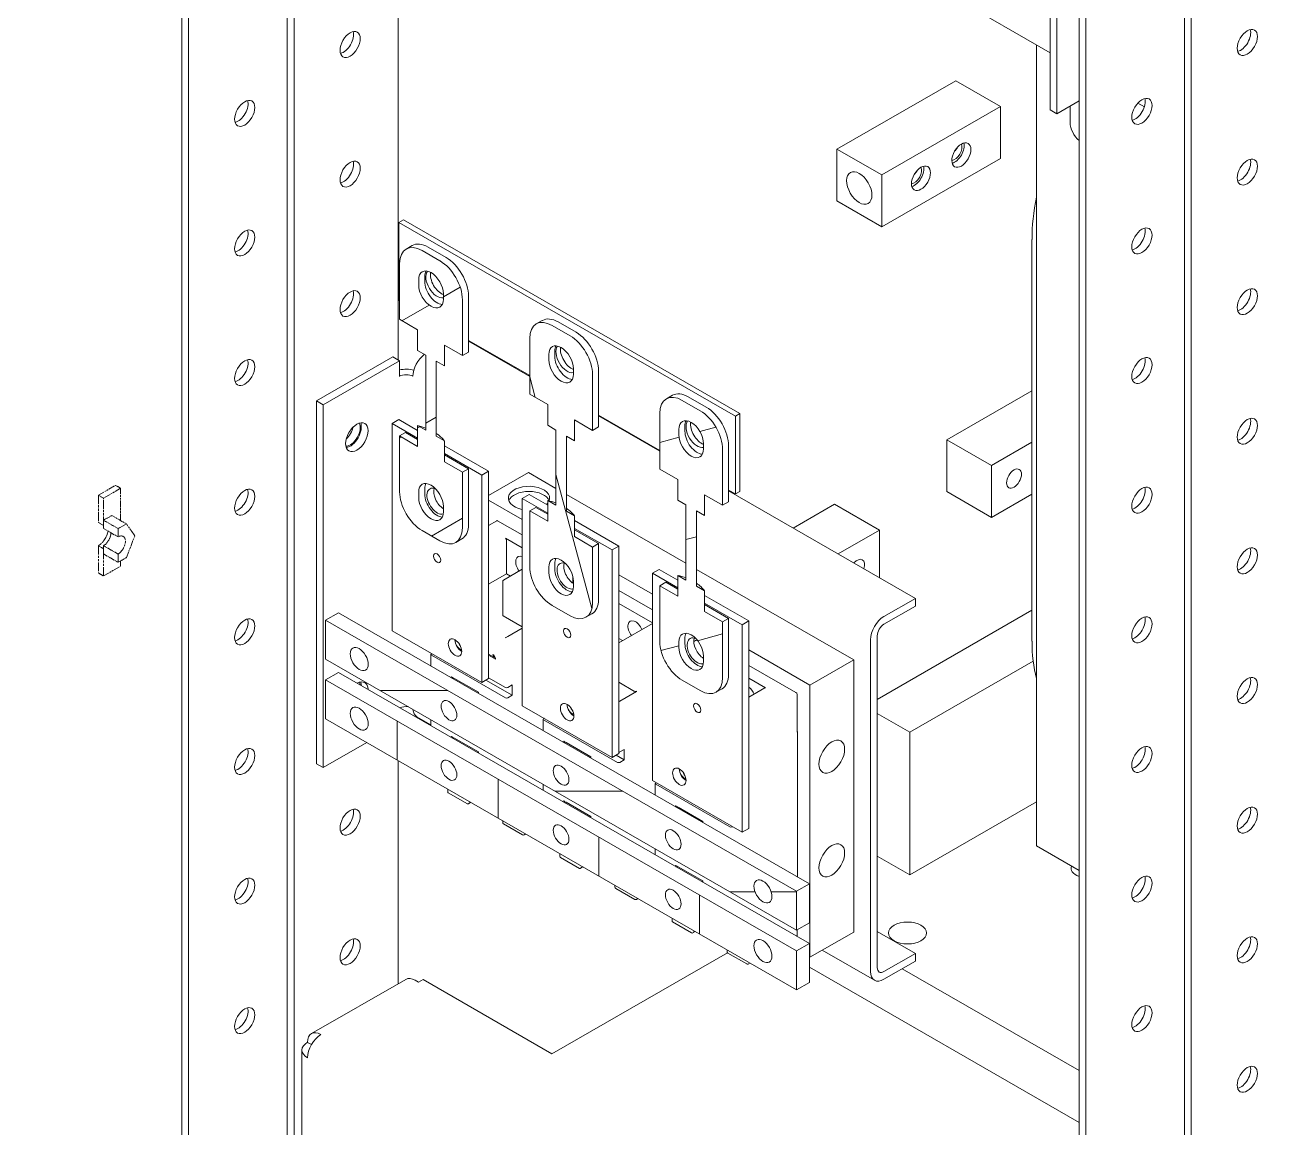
# Model space of a CAD drawing. Header units: millimetres. Extents: x 0 to 8410, y 0 to 5940.
# Drawn here: x 6486.7 to 6881.3, y 4402.3 to 4750.2 of the extents above; entities that cross this region are included whole.
import ezdxf

# ---------------------------------------------------------------- set-up
doc = ezdxf.new("R2010")
doc.units = ezdxf.units.MM
doc.header["$LTSCALE"] = 10
doc.linetypes.add('DOUBLE_DASH_CHAIN', pattern=[1.2403, 0.6614, -0.0827, 0.1654, -0.0827, 0.1654, -0.0827])
doc.layers.add('가시적인 것(ISO)', color=3, linetype='Continuous', lineweight=5, true_color=0x00ff00)
doc.layers.add('참조(ISO)', color=6, linetype='DOUBLE_DASH_CHAIN', lineweight=5, true_color=0xff00ff)
doc.layers.add('해치(ISO)', color=7, linetype='Continuous', lineweight=5)
pattern_1 = [(105, (0, 0), (-30.66814, -8.2175), [])]

msp = doc.modelspace()

# ---------------------------------------------------------------- hatches: boundary and pattern name
at = {"layer": '해치(ISO)'}
h = msp.add_hatch(dxfattribs=at)
h.set_pattern_fill('ANSI31', color=256, scale=254, angle=60, style=0)
h.set_pattern_definition(pattern_1)
h.paths.add_polyline_path([(6509.78, 4601.9), (6509.78, 4593.32), (6511.4, 4592.38), (6511.4, 4593.71), (6511.4, 4594.02), (6511.4, 4600.97)])
h.paths.add_polyline_path([(6509.78, 4585.96), (6509.78, 4577.38), (6511.4, 4576.44), (6511.4, 4583.39), (6511.4, 4585.02)])
h.paths.add_polyline_path([(6511.4, 3946.93), (6509.78, 3947.86), (6509.78, 3939.28), (6511.4, 3938.34), (6511.4, 3939.67), (6511.4, 3939.98)])
h.paths.add_polyline_path([(6509.78, 3923.34), (6511.4, 3922.4), (6511.4, 3929.35), (6511.4, 3930.99), (6509.78, 3931.92)])
h.paths.add_polyline_path([(7381.14, 4100.11), (7381.14, 4093.17), (7381.14, 4091.53), (7382.77, 4090.59), (7382.77, 4099.18)])
h.paths.add_polyline_path([(7381.14, 4084.17), (7381.14, 4082.54), (7381.14, 4075.59), (7382.77, 4074.65), (7382.77, 4083.24)])
h.paths.add_polyline_path([(7381.14, 4727.42), (7382.77, 4726.48), (7382.77, 4737.27), (7381.14, 4738.21), (7381.14, 4737.94), (7381.14, 4736.57)])
h.paths.add_polyline_path([(6509.78, 5229.21), (6511.4, 5228.27), (6511.4, 5237.43), (6511.4, 5239.06), (6509.78, 5240)])
h.paths.add_polyline_path([(6511.4, 5273.23), (6488.28, 5286.55), (6488.28, 5307.32), (6488.28, 5340.02), (6498.55, 5334.1), (6498.56, 5334.1), (6516.56, 5323.73), (6517.98, 5322.91), (6517.99, 5322.91), (6518.08, 5322.86), (6518.09, 5322.85), (6518.87, 5322.4), (6518.96, 5322.35), (6534.7, 5313.28), (6536.11, 5312.47), (6538.23, 5311.25), (6557.83, 5299.97), (6566.06, 5295.23), (7326.48, 4857.33), (7335.14, 4852.34), (7337.26, 4851.12), (7366.25, 4834.43), (7368.37, 4833.21), (7370.49, 4831.98), (7372.62, 4830.76), (7374.74, 4829.54), (7375.98, 4828.82), (7377.4, 4828.01), (7381.65, 4825.56), (7399.49, 4815.29), (7401.1, 4814.36), (7401.61, 4814.07), (7403.36, 4813.06), (7404.27, 4812.54), (7404.27, 4808.84), (7404.27, 4801.48), (7404.27, 4796.6), (7404.27, 4792.3), (7404.27, 4792.17), (7404.27, 4792.16), (7404.27, 4786.36), (7404.27, 4785.7), (7404.27, 4781.94), (7404.27, 4781.46), (7404.27, 4779.83), (7404.27, 4759.07), (7381.14, 4772.38), (7381.14, 4747.2), (7381.14, 4745.57), (7382.77, 4744.63), (7382.77, 4769.57), (7405.89, 4756.25), (7405.89, 4813.48), (7357.19, 4841.53), (7341.46, 4850.59), (6551.09, 5305.73), (6538.23, 5313.13), (6536.34, 5314.22), (6536.11, 5314.36), (6535.36, 5314.79), (6486.65, 5342.83), (6486.65, 5285.61), (6509.78, 5272.29), (6509.78, 5247.35), (6511.4, 5246.42), (6511.4, 5247.74), (6511.4, 5248.05)])
h.paths.add_polyline_path([(6486.65, 3625.99), (6684.64, 3511.97), (7207.9, 3210.65), (7405.89, 3096.63), (7405.89, 3284.67), (7382.77, 3297.98), (7382.77, 3316.54), (7381.14, 3317.48), (7381.14, 3297.04), (7404.27, 3283.72), (7404.27, 3135.09), (7404.27, 3134.96), (7404.27, 3107.29), (7404.27, 3107.28), (7404.27, 3104.68), (7404.27, 3099.45), (7399.74, 3102.05), (7373.44, 3117.2), (7368.91, 3119.81), (6693.37, 3508.82), (6523.64, 3606.57), (6519.11, 3609.18), (6492.81, 3624.32), (6488.28, 3626.93), (6488.28, 3632.16), (6488.28, 3662.57), (6488.28, 3680.4), (6511.4, 3667.08), (6511.4, 3687.52), (6509.78, 3688.46), (6509.78, 3669.9), (6486.65, 3683.21)])
h = msp.add_hatch(dxfattribs=at)
h.set_pattern_fill('ANSI31', color=256, scale=254, angle=60, style=0)
h.set_pattern_definition(pattern_1)
h.paths.add_polyline_path([(6511.4, 5248.05), (6511.4, 5247.74), (6511.4, 5246.42), (6511.4, 5245.46), (6516, 5242.81), (6516, 5245.41)])
h.paths.add_polyline_path([(6511.4, 5240.02), (6511.4, 5239.06), (6511.4, 5237.43), (6516, 5234.78), (6516, 5237.38)])
h.paths.add_polyline_path([(6511.4, 4583.39), (6516, 4580.74), (6516, 4583.34), (6511.4, 4585.99), (6511.4, 4585.02)])
h.paths.add_polyline_path([(6516, 4591.37), (6511.4, 4594.02), (6511.4, 4593.71), (6511.4, 4592.38), (6511.4, 4591.42), (6516, 4588.77)])
h.paths.add_polyline_path([(6511.4, 3929.35), (6516, 3926.7), (6516, 3929.3), (6511.4, 3931.95), (6511.4, 3930.99)])
h.paths.add_polyline_path([(6516, 3937.33), (6511.4, 3939.98), (6511.4, 3939.67), (6511.4, 3938.34), (6511.4, 3937.38), (6516, 3934.73)])
h = msp.add_hatch(dxfattribs=at)
h.set_pattern_fill('ANSI31', color=256, scale=254, angle=75, style=0)
h.set_pattern_definition([(119.99998, (0, 0), (-27.49631, -15.87499), [])])
h.paths.add_polyline_path([(6811.92, 4861.21), (6809.8, 4862.43), (6809.8, 4723.45), (6811.92, 4722.22)])
h.paths.add_polyline_path([(6566.56, 5002.5), (6564.44, 5003.73), (6564.44, 4864.74), (6566.56, 4863.52)])
h = msp.add_hatch(dxfattribs=at)
h.set_pattern_fill('ANSI31', color=256, scale=254, angle=165.0002, style=0)
h.set_pattern_definition([(210.00025, (0, 0), (15.87512, -27.49624), [])])
edge = h.paths.add_edge_path()
edge.add_line((6618.85, 4649.26), (6624.54, 4645.98))
edge.add_line((6624.54, 4645.98), (6624.54, 4663.56))
edge.add_ellipse((6617.47, 4667.63), major_axis=(-4.99, 8.67), ratio=0.578093, start_angle=225.1108, end_angle=315.1108)
edge.add_line((6617.47, 4675.8), (6611.81, 4679.06))
edge.add_ellipse((6611.81, 4670.89), major_axis=(-4.99, 8.67), ratio=0.578093, start_angle=315.1108, end_angle=405.1108)
edge.add_line((6604.74, 4674.96), (6604.74, 4657.38))
edge.add_line((6604.74, 4657.38), (6610.43, 4654.1))
edge.add_line((6610.43, 4654.1), (6610.43, 4647.56))
edge.add_line((6610.43, 4647.56), (6612.99, 4646.09))
edge.add_line((6612.99, 4646.09), (6612.99, 4622.38))
edge.add_line((6612.99, 4622.38), (6610.43, 4623.85))
edge.add_line((6610.43, 4623.85), (6610.43, 4617.31))
edge.add_line((6610.43, 4617.31), (6604.74, 4620.59))
edge.add_line((6604.74, 4620.59), (6604.74, 4603.01))
edge.add_ellipse((6611.81, 4598.94), major_axis=(4.99, -8.67), ratio=0.578093, start_angle=225.1108, end_angle=315.1108)
edge.add_line((6611.81, 4590.77), (6617.47, 4587.51))
edge.add_ellipse((6617.47, 4595.68), major_axis=(4.99, -8.67), ratio=0.578093, start_angle=315.1108, end_angle=405.1108)
edge.add_line((6624.54, 4591.61), (6624.54, 4609.19))
edge.add_line((6624.54, 4609.19), (6618.85, 4612.47))
edge.add_line((6618.85, 4612.47), (6618.85, 4619.01))
edge.add_line((6618.85, 4619.01), (6616.29, 4620.48))
edge.add_line((6616.29, 4620.48), (6616.29, 4644.19))
edge.add_line((6616.29, 4644.19), (6618.85, 4642.71))
edge.add_line((6618.85, 4642.71), (6618.85, 4649.26))
edge = h.paths.add_edge_path(flags=0)
edge.add_ellipse((6614.64, 4600.58), major_axis=(-2.74, 4.77), ratio=0.578093, start_angle=225.1108, end_angle=405.1108)
edge.add_line((6610.75, 4602.82), (6610.75, 4601.19))
edge.add_ellipse((6614.64, 4598.95), major_axis=(2.74, -4.77), ratio=0.578093, start_angle=225.1108, end_angle=405.1108)
edge.add_line((6618.53, 4596.71), (6618.53, 4598.34))
edge = h.paths.add_edge_path(flags=0)
edge.add_ellipse((6614.64, 4665.99), major_axis=(2.74, -4.77), ratio=0.578093, start_angle=225.1108, end_angle=405.1108)
edge.add_line((6618.53, 4663.75), (6618.53, 4665.38))
edge.add_ellipse((6614.64, 4667.62), major_axis=(-2.74, 4.77), ratio=0.578093, start_angle=225.1108, end_angle=405.1108)
edge.add_line((6610.75, 4669.86), (6610.75, 4668.23))
h = msp.add_hatch(dxfattribs=at)
h.set_pattern_fill('ANSI31', color=256, scale=254, angle=60, style=0)
h.set_pattern_definition(pattern_1)
edge = h.paths.add_edge_path()
edge.add_line((6659.86, 4625.64), (6665.55, 4622.36))
edge.add_line((6665.55, 4622.36), (6665.55, 4639.94))
edge.add_ellipse((6658.48, 4644.01), major_axis=(-4.99, 8.67), ratio=0.578093, start_angle=225.1108, end_angle=315.1108)
edge.add_line((6658.48, 4652.19), (6652.82, 4655.44))
edge.add_ellipse((6652.82, 4647.27), major_axis=(-4.99, 8.67), ratio=0.578093, start_angle=315.1108, end_angle=405.1108)
edge.add_line((6645.75, 4651.34), (6645.75, 4633.76))
edge.add_line((6645.75, 4633.76), (6651.44, 4630.49))
edge.add_line((6651.44, 4630.49), (6651.44, 4623.95))
edge.add_line((6651.44, 4623.95), (6654, 4622.47))
edge.add_line((6654, 4622.47), (6654, 4598.76))
edge.add_line((6654, 4598.76), (6651.44, 4600.24))
edge.add_line((6651.44, 4600.24), (6651.44, 4593.7))
edge.add_line((6651.44, 4593.7), (6645.75, 4596.97))
edge.add_line((6645.75, 4596.97), (6645.75, 4579.4))
edge.add_ellipse((6652.82, 4575.32), major_axis=(4.99, -8.67), ratio=0.578093, start_angle=225.1108, end_angle=315.1108)
edge.add_line((6652.82, 4567.15), (6658.48, 4563.89))
edge.add_ellipse((6658.48, 4572.07), major_axis=(4.99, -8.67), ratio=0.578093, start_angle=315.1108, end_angle=405.1108)
edge.add_line((6665.55, 4567.99), (6665.55, 4585.57))
edge.add_line((6665.55, 4585.57), (6659.86, 4588.85))
edge.add_line((6659.86, 4588.85), (6659.86, 4595.39))
edge.add_line((6659.86, 4595.39), (6657.3, 4596.86))
edge.add_line((6657.3, 4596.86), (6657.3, 4620.57))
edge.add_line((6657.3, 4620.57), (6659.86, 4619.1))
edge.add_line((6659.86, 4619.1), (6659.86, 4625.64))
edge = h.paths.add_edge_path(flags=0)
edge.add_ellipse((6655.65, 4576.97), major_axis=(-2.74, 4.77), ratio=0.578093, start_angle=225.1108, end_angle=405.1108)
edge.add_line((6651.76, 4579.2), (6651.76, 4577.57))
edge.add_ellipse((6655.65, 4575.33), major_axis=(2.74, -4.77), ratio=0.578093, start_angle=225.1108, end_angle=405.1108)
edge.add_line((6659.54, 4573.09), (6659.54, 4574.73))
edge = h.paths.add_edge_path(flags=0)
edge.add_ellipse((6655.65, 4642.37), major_axis=(2.74, -4.77), ratio=0.578093, start_angle=225.1108, end_angle=405.1108)
edge.add_line((6659.54, 4640.13), (6659.54, 4641.76))
edge.add_ellipse((6655.65, 4644), major_axis=(-2.74, 4.77), ratio=0.578093, start_angle=225.1108, end_angle=405.1108)
edge.add_line((6651.76, 4646.24), (6651.76, 4644.61))
h = msp.add_hatch(dxfattribs=at)
h.set_pattern_fill('ANSI31', color=256, scale=254, angle=150.0002, style=0)
h.set_pattern_definition([(195.0002, (0, 0), (8.21762, -30.66811), [])])
edge = h.paths.add_edge_path()
edge.add_line((6700.87, 4602.02), (6706.56, 4598.74))
edge.add_line((6706.56, 4598.74), (6706.56, 4616.32))
edge.add_ellipse((6699.49, 4620.39), major_axis=(-4.99, 8.67), ratio=0.578093, start_angle=225.1108, end_angle=315.1108)
edge.add_line((6699.49, 4628.57), (6693.84, 4631.83))
edge.add_ellipse((6693.84, 4623.65), major_axis=(-4.99, 8.67), ratio=0.578093, start_angle=315.1108, end_angle=405.1108)
edge.add_line((6686.76, 4627.72), (6686.76, 4610.15))
edge.add_line((6686.76, 4610.15), (6692.45, 4606.87))
edge.add_line((6692.45, 4606.87), (6692.45, 4600.33))
edge.add_line((6692.45, 4600.33), (6695.02, 4598.85))
edge.add_line((6695.02, 4598.85), (6695.02, 4575.15))
edge.add_line((6695.02, 4575.15), (6692.45, 4576.62))
edge.add_line((6692.45, 4576.62), (6692.45, 4570.08))
edge.add_line((6692.45, 4570.08), (6686.76, 4573.36))
edge.add_line((6686.76, 4573.36), (6686.76, 4555.78))
edge.add_ellipse((6693.84, 4551.71), major_axis=(4.99, -8.67), ratio=0.578093, start_angle=225.1108, end_angle=315.1108)
edge.add_line((6693.84, 4543.53), (6699.49, 4540.27))
edge.add_ellipse((6699.49, 4548.45), major_axis=(4.99, -8.67), ratio=0.578093, start_angle=315.1108, end_angle=405.1108)
edge.add_line((6706.56, 4544.38), (6706.56, 4561.95))
edge.add_line((6706.56, 4561.95), (6700.87, 4565.23))
edge.add_line((6700.87, 4565.23), (6700.87, 4571.77))
edge.add_line((6700.87, 4571.77), (6698.31, 4573.25))
edge.add_line((6698.31, 4573.25), (6698.31, 4596.95))
edge.add_line((6698.31, 4596.95), (6700.87, 4595.48))
edge.add_line((6700.87, 4595.48), (6700.87, 4602.02))
edge = h.paths.add_edge_path(flags=0)
edge.add_ellipse((6696.66, 4553.35), major_axis=(-2.74, 4.77), ratio=0.578093, start_angle=225.1108, end_angle=405.1108)
edge.add_line((6692.78, 4555.59), (6692.78, 4553.95))
edge.add_ellipse((6696.66, 4551.71), major_axis=(2.74, -4.77), ratio=0.578093, start_angle=225.1108, end_angle=405.1108)
edge.add_line((6700.55, 4549.47), (6700.55, 4551.11))
edge = h.paths.add_edge_path(flags=0)
edge.add_ellipse((6696.66, 4618.75), major_axis=(2.74, -4.77), ratio=0.578093, start_angle=225.1108, end_angle=405.1108)
edge.add_line((6700.55, 4616.51), (6700.55, 4618.15))
edge.add_ellipse((6696.66, 4620.39), major_axis=(-2.74, 4.77), ratio=0.578093, start_angle=225.1108, end_angle=405.1108)
edge.add_line((6692.78, 4622.63), (6692.78, 4620.99))
h = msp.add_hatch(dxfattribs=at)
h.set_pattern_fill('ANSI31', color=256, scale=254, angle=135.0002, style=0)
h.set_pattern_definition([(180.00018, (0, 0), (0.0001, -31.75), [])])
h.paths.add_polyline_path([(6581.41, 4562.49), (6581.41, 4550.23), (6729.9, 4464.72), (6729.9, 4476.98)])
edge = h.paths.add_edge_path(flags=0)
edge.add_ellipse((6691.01, 4493.25), major_axis=(-1.75, 3.03), ratio=0.578093, start_angle=0, end_angle=360)
edge = h.paths.add_edge_path(flags=0)
edge.add_ellipse((6655.65, 4513.61), major_axis=(-1.75, 3.03), ratio=0.578093, start_angle=0, end_angle=360)
edge = h.paths.add_edge_path(flags=0)
edge.add_ellipse((6620.3, 4533.97), major_axis=(-1.75, 3.03), ratio=0.578093, start_angle=0, end_angle=360)
edge = h.paths.add_edge_path(flags=0)
edge.add_ellipse((6719.29, 4476.96), major_axis=(-2, 3.47), ratio=0.578093, start_angle=0, end_angle=360)
edge = h.paths.add_edge_path(flags=0)
edge.add_ellipse((6592.01, 4550.25), major_axis=(-2, 3.47), ratio=0.578093, start_angle=0, end_angle=360)
h = msp.add_hatch(dxfattribs=at)
h.set_pattern_fill('ANSI31', color=256, scale=254, angle=45, style=0)
h.set_pattern_definition([(90, (0, 0), (-31.75, -1e-05), [])])
h.paths.add_polyline_path([(6581.41, 4543.69), (6581.41, 4531.43), (6729.9, 4445.91), (6729.9, 4458.18)])
edge = h.paths.add_edge_path(flags=0)
edge.add_ellipse((6691.01, 4474.44), major_axis=(-1.75, 3.03), ratio=0.578093, start_angle=0, end_angle=360)
edge = h.paths.add_edge_path(flags=0)
edge.add_ellipse((6655.65, 4494.8), major_axis=(-1.75, 3.03), ratio=0.578093, start_angle=0, end_angle=360)
edge = h.paths.add_edge_path(flags=0)
edge.add_ellipse((6620.3, 4515.16), major_axis=(-1.75, 3.03), ratio=0.578093, start_angle=0, end_angle=360)
edge = h.paths.add_edge_path(flags=0)
edge.add_ellipse((6719.29, 4458.15), major_axis=(-2, 3.47), ratio=0.578093, start_angle=0, end_angle=360)
edge = h.paths.add_edge_path(flags=0)
edge.add_ellipse((6592.01, 4531.45), major_axis=(-2, 3.47), ratio=0.578093, start_angle=0, end_angle=360)

# ---------------------------------------------------------------- linework, layer by layer
at = {"layer": '가시적인 것(ISO)'}
for p, q in [((6536.11, 3615.66), (6536.11, 5304.3)), ((6538.23, 3614.43), (6538.23, 5303.08)), ((6818.95, 3452.78), (6818.95, 5149.6)), ((6821.07, 3451.56), (6821.07, 5148.38)), ((6852.18, 3433.64), (6852.18, 5130.46)), ((6854.31, 5129.24), (6854.31, 3432.42)), ((6604.33, 4644.52), (6604.33, 4885.28)), ((6571.46, 4866.35), (6571.46, 3595.3)), ((6569.34, 3596.52), (6569.34, 4865.12)), ((6809.8, 4862.43), (6809.8, 4723.45)), ((6604.33, 4859.79), (6809.8, 4741.47)), ((6811.92, 4722.22), (6811.92, 4861.21)), ((6805.52, 4491.32), (6805.52, 4743.94)), ((6742.58, 4711.05), (6780.06, 4732.64)), ((6780.06, 4732.64), (6794.2, 4724.49)), ((6794.2, 4724.49), (6756.73, 4702.91)), ((6794.2, 4708.14), (6794.2, 4724.49)), ((6818.95, 4726.27), (6811.92, 4722.22)), ((6816.12, 4719.44), (6816.12, 4724.64)), ((6837.43, 4725.56), (6839.53, 4724.35)), ((6809.8, 4723.45), (6811.92, 4722.22)), ((6742.58, 4694.7), (6742.58, 4711.05)), ((6742.58, 4711.05), (6756.73, 4702.91)), ((6756.73, 4686.56), (6794.2, 4708.14)), ((6756.73, 4702.91), (6756.73, 4686.56)), ((6756.73, 4686.56), (6742.58, 4694.7)), ((6605.93, 4688.72), (6604.52, 4687.9)), ((6604.52, 4687.9), (6604.52, 4663.38)), ((6710.59, 4626.82), (6604.52, 4687.9)), ((6605.93, 4688.72), (6712, 4627.64)), ((6804.1, 4555.86), (6804.1, 4682.58)), ((6608.72, 4680.65), (6606.82, 4679.55)), ((6617.47, 4675.8), (6611.81, 4679.06)), ((6619.37, 4676.9), (6613.71, 4680.16)), ((6604.74, 4674.96), (6604.74, 4657.38)), ((6610.75, 4668.23), (6610.75, 4669.86)), ((6612.65, 4670.96), (6612.65, 4669.32)), ((6618.53, 4665.38), (6618.53, 4663.75)), ((6604.52, 4663.38), (6604.74, 4663.25)), ((6624.54, 4645.98), (6624.54, 4663.56)), ((6626.44, 4664.65), (6626.44, 4647.07)), ((6604.74, 4657.38), (6610.43, 4654.1)), ((6610.43, 4654.1), (6610.43, 4647.56)), ((6649.73, 4657.03), (6647.83, 4655.93)), ((6658.48, 4652.19), (6652.82, 4655.44)), ((6660.38, 4653.28), (6654.73, 4656.54)), ((6618.85, 4649.26), (6624.54, 4645.98)), ((6618.85, 4642.71), (6618.85, 4649.26)), ((6626.44, 4650.75), (6645.75, 4639.63)), ((6626.44, 4650.52), (6645.75, 4639.4)), ((6645.75, 4651.34), (6645.75, 4633.76)), ((6602.58, 4645.53), (6578.53, 4631.69)), ((6604.7, 4644.31), (6602.58, 4645.53)), ((6610.43, 4647.56), (6612.99, 4646.09)), ((6612.99, 4646.09), (6612.99, 4622.38)), ((6626.44, 4647.07), (6624.54, 4645.98)), ((6651.76, 4644.61), (6651.76, 4646.24)), ((6653.66, 4647.34), (6653.66, 4645.7)), ((6580.66, 4630.46), (6604.7, 4644.31)), ((6604.7, 4639.4), (6604.7, 4644.31)), ((6616.29, 4620.48), (6616.29, 4644.19)), ((6616.29, 4644.19), (6618.85, 4642.71)), ((6659.54, 4641.76), (6659.54, 4640.13)), ((6665.55, 4622.36), (6665.55, 4639.94)), ((6667.45, 4641.03), (6667.45, 4623.46)), ((6645.75, 4633.76), (6651.44, 4630.49)), ((6804.1, 4634.88), (6777.23, 4619.41)), ((6580.66, 4630.46), (6578.53, 4631.69)), ((6578.53, 4631.69), (6578.53, 4517.23)), ((6580.66, 4630.46), (6580.66, 4516.01)), ((6651.44, 4630.49), (6651.44, 4623.95)), ((6690.75, 4633.41), (6688.85, 4632.32)), ((6699.49, 4628.57), (6693.84, 4631.83)), ((6701.39, 4629.66), (6695.74, 4632.92)), ((6604.52, 4625.76), (6602.4, 4624.54)), ((6610.43, 4622.36), (6604.52, 4625.76)), ((6659.86, 4625.64), (6665.55, 4622.36)), ((6659.86, 4619.1), (6659.86, 4625.64)), ((6667.45, 4627.13), (6686.76, 4616.01)), ((6667.45, 4626.9), (6686.76, 4615.78)), ((6686.76, 4627.72), (6686.76, 4610.15)), ((6712, 4627.64), (6710.59, 4626.82)), ((6710.59, 4602.3), (6710.59, 4626.82)), ((6712, 4627.64), (6712, 4603.11)), ((6602.4, 4624.54), (6602.4, 4559.13)), ((6610.43, 4619.91), (6602.4, 4624.54)), ((6604.74, 4620.59), (6606.64, 4621.69)), ((6610.43, 4619.5), (6606.64, 4621.69)), ((6612.99, 4622.38), (6610.43, 4623.85)), ((6610.43, 4623.85), (6610.43, 4617.31)), ((6651.44, 4623.95), (6654, 4622.47)), ((6654, 4622.47), (6654, 4598.76)), ((6667.45, 4623.46), (6665.55, 4622.36)), ((6692.78, 4620.99), (6692.78, 4622.63)), ((6694.68, 4623.72), (6694.68, 4622.09)), ((6610.43, 4617.31), (6604.74, 4620.59)), ((6604.74, 4620.59), (6604.74, 4603.01)), ((6618.85, 4619.01), (6616.29, 4620.48)), ((6618.85, 4612.47), (6618.85, 4619.01)), ((6657.3, 4596.86), (6657.3, 4620.57)), ((6657.3, 4620.57), (6659.86, 4619.1)), ((6700.55, 4618.15), (6700.55, 4616.51)), ((6777.23, 4619.41), (6791.37, 4611.27)), ((6777.23, 4603.06), (6777.23, 4619.41)), ((6791.37, 4611.27), (6804.1, 4618.6)), ((6632.8, 4609.47), (6618.85, 4617.51)), ((6630.68, 4608.25), (6618.85, 4615.06)), ((6626.44, 4610.28), (6618.85, 4614.66)), ((6706.56, 4598.74), (6706.56, 4616.32)), ((6708.47, 4617.42), (6708.47, 4599.84)), ((6624.54, 4609.19), (6618.85, 4612.47)), ((6626.44, 4610.28), (6624.54, 4609.19)), ((6626.44, 4592.71), (6626.44, 4610.28)), ((6686.76, 4610.15), (6692.45, 4606.87)), ((6791.37, 4594.92), (6791.37, 4611.27)), ((6624.54, 4591.61), (6624.54, 4609.19)), ((6632.8, 4609.47), (6630.68, 4608.25)), ((6630.68, 4542.85), (6630.68, 4608.25)), ((6632.8, 4544.07), (6632.8, 4609.47)), ((6645.36, 4609.03), (6632.8, 4601.8)), ((6645.36, 4609.03), (6654, 4604.05)), ((6692.45, 4606.87), (6692.45, 4600.33)), ((6610.75, 4601.19), (6610.75, 4602.82)), ((6612.65, 4603.92), (6612.65, 4602.28)), ((6645.53, 4602.14), (6643.41, 4600.92)), ((6651.44, 4598.74), (6645.53, 4602.14)), ((6657.3, 4602.15), (6695.02, 4580.43)), ((6700.87, 4602.02), (6706.56, 4598.74)), ((6700.87, 4595.48), (6700.87, 4602.02)), ((6708.47, 4603.52), (6710.59, 4602.3)), ((6708.47, 4603.28), (6767.33, 4569.38)), ((6712, 4603.11), (6710.59, 4602.3)), ((6791.37, 4594.92), (6777.23, 4603.06)), ((6804.1, 4602.25), (6791.37, 4594.92)), ((6618.53, 4598.34), (6618.53, 4596.71)), ((6643.41, 4594.27), (6632.8, 4600.38)), ((6643.41, 4600.92), (6643.41, 4535.52)), ((6651.44, 4596.29), (6643.41, 4600.92)), ((6645.75, 4596.97), (6647.65, 4598.07)), ((6651.44, 4595.89), (6647.65, 4598.07)), ((6654, 4598.76), (6651.44, 4600.24)), ((6651.44, 4600.24), (6651.44, 4593.7)), ((6692.45, 4600.33), (6695.02, 4598.85)), ((6695.02, 4598.85), (6695.02, 4575.15)), ((6708.47, 4599.84), (6706.56, 4598.74)), ((6741.88, 4599.05), (6728.85, 4591.55)), ((6756.02, 4590.91), (6741.88, 4599.05)), ((6651.44, 4593.7), (6645.75, 4596.97)), ((6645.75, 4596.97), (6645.75, 4579.4)), ((6659.86, 4595.39), (6657.3, 4596.86)), ((6659.86, 4588.85), (6659.86, 4595.39)), ((6698.31, 4573.25), (6698.31, 4596.95)), ((6698.31, 4596.95), (6700.87, 4595.48)), ((6611.81, 4590.77), (6617.47, 4587.51)), ((6632.8, 4592.38), (6635.38, 4593.87)), ((6643.41, 4589.37), (6635.63, 4593.84)), ((6673.82, 4585.85), (6659.86, 4593.89)), ((6671.7, 4584.63), (6659.86, 4591.45)), ((6667.45, 4586.67), (6659.86, 4591.04)), ((6742.99, 4583.4), (6756.02, 4590.91)), ((6756.02, 4590.91), (6756.02, 4575.9)), ((6622.46, 4587.02), (6624.36, 4588.11)), ((6638.11, 4588.35), (6643.41, 4585.29)), ((6638.46, 4577.11), (6638.46, 4587.73)), ((6665.55, 4585.57), (6659.86, 4588.85)), ((6667.45, 4586.67), (6665.55, 4585.57)), ((6667.45, 4569.09), (6667.45, 4586.67)), ((6665.55, 4567.99), (6665.55, 4585.57)), ((6673.82, 4585.85), (6671.7, 4584.63)), ((6671.7, 4519.23), (6671.7, 4584.63)), ((6673.82, 4520.45), (6673.82, 4585.85)), ((6643.41, 4578.54), (6637.5, 4575.14)), ((6651.76, 4577.57), (6651.76, 4579.2)), ((6653.66, 4580.3), (6653.66, 4578.66)), ((6684.42, 4577.3), (6686.54, 4578.52)), ((6686.54, 4578.52), (6692.45, 4575.12)), ((6698.31, 4578.53), (6747.89, 4549.99)), ((6632.8, 4573.85), (6638.46, 4577.11)), ((6637.25, 4574.7), (6637.25, 4564.08)), ((6639.69, 4576.4), (6638.46, 4577.11)), ((6659.32, 4574.19), (6659.32, 4576.34)), ((6659.54, 4574.73), (6659.54, 4573.09)), ((6684.42, 4570.65), (6673.82, 4576.76)), ((6684.42, 4511.9), (6684.42, 4577.3)), ((6684.42, 4577.3), (6692.45, 4572.68)), ((6686.76, 4573.36), (6688.67, 4574.45)), ((6692.45, 4572.27), (6688.67, 4574.45)), ((6695.02, 4575.15), (6692.45, 4576.62)), ((6692.45, 4576.62), (6692.45, 4570.08)), ((6684.42, 4565.75), (6673.82, 4571.86)), ((6692.45, 4570.08), (6686.76, 4573.36)), ((6686.76, 4573.36), (6686.76, 4555.78)), ((6700.87, 4571.77), (6698.31, 4573.25)), ((6700.87, 4565.23), (6700.87, 4571.77)), ((6652.82, 4567.15), (6658.48, 4563.89)), ((6673.82, 4567.78), (6684.42, 4561.68)), ((6700.87, 4570.27), (6714.83, 4562.24)), ((6700.87, 4567.83), (6712.71, 4561.01)), ((6708.47, 4563.05), (6700.87, 4567.42)), ((6767.33, 4569.38), (6757.43, 4563.68)), ((6767.33, 4566.93), (6757.43, 4561.23)), ((6767.33, 4566.93), (6767.33, 4569.38)), ((6585.43, 4564.81), (6581.41, 4562.49)), ((6581.41, 4562.49), (6581.41, 4550.23)), ((6729.9, 4476.98), (6581.41, 4562.49)), ((6585.43, 4564.81), (6733.92, 4479.3)), ((6637.4, 4563.87), (6643.41, 4560.41)), ((6663.47, 4563.4), (6665.37, 4564.5)), ((6706.56, 4561.95), (6700.87, 4565.23)), ((6708.47, 4563.05), (6706.56, 4561.95)), ((6708.47, 4545.47), (6708.47, 4563.05)), ((6755.31, 4537.51), (6804.1, 4565.61)), ((6602.4, 4559.13), (6630.68, 4542.85)), ((6643.41, 4560), (6638.82, 4557.36)), ((6684.42, 4561.44), (6673.82, 4555.33)), ((6706.56, 4544.38), (6706.56, 4561.95)), ((6712.71, 4561.01), (6714.83, 4562.24)), ((6712.71, 4561.01), (6712.71, 4495.61)), ((6714.83, 4562.24), (6714.83, 4496.83)), ((6675.05, 4556.04), (6673.82, 4556.75)), ((6692.78, 4553.95), (6692.78, 4555.59)), ((6694.68, 4556.68), (6694.68, 4555.05)), ((6753.19, 4556.34), (6753.19, 4451.69)), ((6755.31, 4452.91), (6755.31, 4557.56)), ((6614.63, 4551.65), (6614.63, 4547.99)), ((6614.77, 4551.85), (6614.91, 4551.93)), ((6638.11, 4538.01), (6614.77, 4551.45)), ((6623.97, 4553.24), (6624.29, 4553.06)), ((6632.8, 4551.8), (6634.49, 4550.83)), ((6634.99, 4550.25), (6632.8, 4551.51)), ((6634.99, 4550.23), (6632.8, 4551.49)), ((6634.16, 4551.66), (6634.43, 4551.51)), ((6634.51, 4550.84), (6634.49, 4550.83)), ((6700.55, 4551.11), (6700.55, 4549.47)), ((6734.1, 4542.05), (6714.83, 4553.14)), ((6581.41, 4550.23), (6729.9, 4464.72)), ((6634.99, 4550.43), (6634.99, 4550.23)), ((6729.68, 4539.69), (6714.83, 4548.24)), ((6747.89, 4549.99), (6734.1, 4542.05)), ((6747.89, 4549.99), (6747.89, 4464.14)), ((6765.56, 4527.13), (6804.48, 4549.54)), ((6585.43, 4546.01), (6581.41, 4543.69)), ((6581.41, 4543.69), (6581.41, 4531.43)), ((6729.9, 4458.18), (6581.41, 4543.69)), ((6585.43, 4546.01), (6733.92, 4460.49)), ((6621.14, 4544.65), (6620.79, 4544.45)), ((6621.14, 4544.65), (6621.49, 4544.44)), ((6621.49, 4544.44), (6621.14, 4544.24)), ((6621.49, 4544.44), (6621.49, 4544.04)), ((6621.84, 4544.24), (6621.5, 4544.04)), ((6621.84, 4544.24), (6629.62, 4539.76)), ((6632.8, 4544.07), (6630.68, 4542.85)), ((6631.96, 4543.58), (6640.23, 4538.82)), ((6632.8, 4544.33), (6638.11, 4541.28)), ((6673.82, 4542.9), (6678.77, 4540.05)), ((6693.84, 4543.53), (6699.49, 4540.27)), ((6714.83, 4544.17), (6720.13, 4541.11)), ((6629.62, 4539.76), (6629.27, 4539.56)), ((6629.62, 4539.76), (6629.62, 4539.36)), ((6638.82, 4541.28), (6640.23, 4542.09)), ((6640.23, 4538.82), (6638.82, 4538.01)), ((6640.23, 4542.09), (6640.23, 4538.82)), ((6679.47, 4540.05), (6674.17, 4537)), ((6704.48, 4539.78), (6706.38, 4540.88)), ((6719.88, 4541.14), (6714.83, 4538.23)), ((6730.03, 4527.22), (6730.03, 4539.08)), ((6734.1, 4456.2), (6734.1, 4542.05)), ((6643.41, 4535.52), (6671.7, 4519.23)), ((6581.41, 4531.43), (6729.9, 4445.91)), ((6610.19, 4532), (6614.63, 4529.44)), ((6614.63, 4531.1), (6614.63, 4529.19)), ((6649.98, 4531.29), (6649.98, 4527.63)), ((6650.13, 4531.49), (6650.26, 4531.57)), ((6673.46, 4517.65), (6650.13, 4531.09)), ((6659.32, 4532.88), (6659.65, 4532.7)), ((6765.56, 4527.13), (6755.31, 4533.03)), ((6730.03, 4527.42), (6730.21, 4527.32)), ((6730.21, 4527.32), (6730.03, 4527.22)), ((6730.21, 4527.32), (6730.21, 4481.44)), ((6765.56, 4482.16), (6765.56, 4527.13)), ((6580.66, 4516.01), (6594.42, 4523.93)), ((6621.14, 4525.84), (6620.79, 4525.64)), ((6621.14, 4525.84), (6621.49, 4525.64)), ((6621.49, 4525.64), (6621.14, 4525.44)), ((6621.49, 4525.64), (6621.49, 4525.24)), ((6621.84, 4525.44), (6621.5, 4525.24)), ((6621.84, 4525.44), (6629.62, 4520.96)), ((6656.49, 4524.29), (6656.14, 4524.09)), ((6656.49, 4524.29), (6656.85, 4524.08)), ((6656.85, 4524.08), (6656.5, 4523.88)), ((6656.85, 4524.08), (6656.85, 4523.68)), ((6657.2, 4523.88), (6656.85, 4523.68)), ((6657.2, 4523.88), (6664.98, 4519.4)), ((6629.62, 4520.96), (6629.27, 4520.76)), ((6629.62, 4520.96), (6629.62, 4520.56)), ((6664.98, 4519.4), (6664.63, 4519.2)), ((6664.98, 4519.4), (6664.98, 4519)), ((6673.82, 4520.45), (6671.7, 4519.23)), ((6672.98, 4519.97), (6675.58, 4518.46)), ((6674.17, 4520.92), (6675.58, 4521.73)), ((6675.58, 4521.73), (6675.58, 4518.46)), ((6580.66, 4516.01), (6578.53, 4517.23)), ((6604.33, 4447.87), (6604.33, 4518.22)), ((6675.58, 4518.46), (6674.17, 4517.65)), ((6712.71, 4495.61), (6684.42, 4511.9)), ((6685.48, 4511.13), (6685.62, 4511.21)), ((6694.68, 4512.52), (6695, 4512.34)), ((6619.93, 4508.36), (6619.93, 4509.24)), ((6626.09, 4504.58), (6620.08, 4508.04)), ((6649.98, 4510.74), (6649.98, 4508.83)), ((6685.34, 4510.93), (6685.34, 4507.27)), ((6708.82, 4497.29), (6685.48, 4510.73)), ((6627.21, 4505.05), (6626.44, 4504.61)), ((6656.49, 4505.48), (6656.14, 4505.28)), ((6656.49, 4505.48), (6656.85, 4505.28)), ((6656.85, 4505.28), (6656.5, 4505.08)), ((6656.85, 4505.28), (6656.85, 4504.88)), ((6657.2, 4505.08), (6656.85, 4504.88)), ((6657.2, 4505.08), (6664.98, 4500.6)), ((6691.85, 4503.93), (6691.5, 4503.73)), ((6691.85, 4503.93), (6692.2, 4503.72)), ((6692.2, 4503.72), (6691.85, 4503.52)), ((6692.2, 4503.72), (6692.2, 4503.32)), ((6692.56, 4503.52), (6692.21, 4503.32)), ((6692.56, 4503.52), (6700.33, 4499.04)), ((6805.52, 4505.17), (6765.56, 4482.16)), ((6664.98, 4500.6), (6664.63, 4500.4)), ((6664.98, 4500.6), (6664.98, 4500.2)), ((6637.25, 4499.26), (6637.25, 4498.67)), ((6643.52, 4494.78), (6637.5, 4498.24)), ((6700.33, 4499.04), (6699.98, 4498.84)), ((6700.33, 4499.04), (6700.33, 4498.64)), ((6709.66, 4497.37), (6709.53, 4497.29)), ((6712.71, 4495.61), (6714.83, 4496.83)), ((6644.01, 4494.78), (6644.53, 4495.08)), ((6655.29, 4488), (6655.29, 4488.88)), ((6661.44, 4484.22), (6655.43, 4487.68)), ((6685.34, 4490.38), (6685.34, 4488.47)), ((6765.56, 4482.16), (6755.31, 4488.07)), ((6818.95, 4483.59), (6805.52, 4491.32)), ((6662.56, 4484.69), (6661.8, 4484.25)), ((6691.85, 4485.12), (6691.5, 4484.92)), ((6691.85, 4485.12), (6692.2, 4484.92)), ((6692.2, 4484.92), (6691.85, 4484.72)), ((6692.2, 4484.92), (6692.2, 4484.52)), ((6692.56, 4484.72), (6692.21, 4484.52)), ((6692.56, 4484.72), (6700.33, 4480.24)), ((6700.33, 4480.24), (6699.98, 4480.04)), ((6700.33, 4480.24), (6700.33, 4479.84)), ((6672.61, 4478.9), (6672.61, 4478.31)), ((6678.87, 4474.42), (6672.86, 4477.88)), ((6733.92, 4479.3), (6729.9, 4476.98)), ((6729.9, 4464.72), (6729.9, 4476.98)), ((6733.92, 4479.3), (6733.92, 4467.03)), ((6679.37, 4474.42), (6679.89, 4474.72)), ((6690.64, 4467.64), (6690.64, 4468.52)), ((6696.8, 4463.86), (6690.79, 4467.32)), ((6697.92, 4464.33), (6697.15, 4463.89)), ((6733.92, 4467.03), (6729.9, 4464.72)), ((6730.03, 4463.04), (6730.03, 4464.79)), ((6747.89, 4464.14), (6734.1, 4456.2)), ((6767.33, 4457.38), (6755.31, 4464.3)), ((6733.92, 4460.49), (6729.9, 4458.18)), ((6729.91, 4462.8), (6729.93, 4462.81)), ((6733.92, 4460.49), (6733.92, 4448.23)), ((6708.13, 4457.58), (6652.78, 4425.7)), ((6707.97, 4458.55), (6707.97, 4457.95)), ((6714.23, 4454.06), (6708.22, 4457.52)), ((6729.9, 4445.91), (6729.9, 4458.18)), ((6733.92, 4456.31), (6734.1, 4456.2)), ((6737.95, 4458.43), (6754.44, 4448.93)), ((6767.33, 4457.38), (6757.43, 4451.68)), ((6767.33, 4457.38), (6767.33, 4454.93)), ((6714.73, 4454.06), (6715.24, 4454.36)), ((6818.95, 4404.12), (6733.92, 4453.09)), ((6757.43, 4449.23), (6767.33, 4454.93)), ((6763.22, 4452.56), (6818.95, 4420.47)), ((6606.65, 4449.21), (6576.95, 4432.1)), ((6610.71, 4448.3), (6609.65, 4448.91)), ((6612.12, 4449.12), (6610.71, 4448.3)), ((6652.78, 4425.7), (6612.12, 4449.12)), ((6733.92, 4448.23), (6729.9, 4445.91)), ((6575.71, 4429.35), (6576.94, 4428.64)), ((6573.95, 4426.91), (6573.95, 4345.56))]:
    msp.add_line(p, q, dxfattribs=at)
for centre, start, end in [((6637.75, 4574.7), 119.936, 180), ((6637.75, 4498.67), 180, 240.064), ((6643.76, 4495.21), 240.064, 299.936), ((6673.11, 4478.31), 180, 240.064), ((6679.12, 4474.85), 240.064, 299.936), ((6708.47, 4457.95), 180, 240.064), ((6714.48, 4454.49), 240.064, 299.936)]:
    msp.add_arc(centre, 0.5, start, end, dxfattribs=at)
for centre, major_axis, ratio in [((6589.14, 4744.07), (2.25, 3.9), 0.578093), ((6871.98, 4744.71), (2.25, 3.9), 0.578093), ((6555.91, 4722.34), (2.25, 3.9), 0.578093), ((6838.75, 4722.97), (2.25, 3.9), 0.578093), ((6781.83, 4709.19), (2.12, 3.68), 0.578093), ((6589.14, 4703.2), (2.25, 3.9), 0.578093), ((6749.65, 4698.81), (2.81, -4.89), 0.578093), ((6769.1, 4701.86), (2.12, 3.68), 0.578093), ((6871.98, 4703.83), (2.25, 3.9), 0.578093), ((6555.91, 4681.46), (2.25, 3.9), 0.578093), ((6838.75, 4682.09), (2.25, 3.9), 0.578093), ((6589.14, 4662.32), (2.25, 3.9), 0.578093), ((6871.98, 4662.95), (2.25, 3.9), 0.578093), ((6838.75, 4641.21), (2.25, 3.9), 0.578093), ((6555.91, 4640.58), (2.25, 3.9), 0.578093), ((6871.98, 4622.07), (2.25, 3.9), 0.578093), ((6591.26, 4620.22), (-2.5, -4.33), 0.578093), ((6798.44, 4607.16), (1.66, 2.88), 0.578093), ((6555.91, 4599.7), (2.25, 3.9), 0.578093), ((6838.75, 4600.33), (2.25, 3.9), 0.578093), ((6616.54, 4582.06), (-0.81, 1.4), 0.578093), ((6871.98, 4581.2), (2.25, 3.9), 0.578093), ((6555.91, 4558.83), (2.25, 3.9), 0.578093), ((6838.75, 4559.46), (2.25, 3.9), 0.578093), ((6657.55, 4558.44), (-0.81, 1.4), 0.578093), ((6622.2, 4553.86), (-1.5, 2.6), 0.578093), ((6592.01, 4550.25), (-2, 3.47), 0.578093), ((6871.98, 4540.32), (2.25, 3.9), 0.578093), ((6592.01, 4531.45), (-2, 3.47), 0.578093), ((6620.3, 4533.97), (-1.75, 3.03), 0.578093), ((6657.55, 4533.5), (-1.5, 2.6), 0.578093), ((6698.57, 4534.82), (-0.81, 1.4), 0.578093), ((6740.99, 4519.45), (-2.85, -4.95), 0.578093), ((6838.75, 4518.58), (2.25, 3.9), 0.578093), ((6555.91, 4517.95), (2.25, 3.9), 0.578093), ((6620.3, 4515.16), (-1.75, 3.03), 0.578093), ((6655.65, 4513.61), (-1.75, 3.03), 0.578093), ((6692.91, 4513.14), (-1.5, 2.6), 0.578093), ((6589.14, 4498.81), (2.25, 3.9), 0.578093), ((6871.98, 4499.44), (2.25, 3.9), 0.578093), ((6655.65, 4494.8), (-1.75, 3.03), 0.578093), ((6691.01, 4493.25), (-1.75, 3.03), 0.578093), ((6740.99, 4486.74), (-2.85, -4.95), 0.578093), ((6555.91, 4477.07), (2.25, 3.9), 0.578093), ((6719.29, 4476.96), (-2, 3.47), 0.578093), ((6838.75, 4477.7), (2.25, 3.9), 0.578093), ((6691.01, 4474.44), (-1.75, 3.03), 0.578093), ((6764.86, 4463.84), (6, 0), 0.575862), ((6589.14, 4457.93), (2.25, 3.9), 0.578093), ((6719.29, 4458.15), (-2, 3.47), 0.578093), ((6871.98, 4458.56), (2.25, 3.9), 0.578093), ((6555.91, 4436.19), (2.25, 3.9), 0.578093), ((6838.75, 4436.82), (2.25, 3.9), 0.578093), ((6871.98, 4417.69), (2.25, 3.9), 0.578093)]:
    msp.add_ellipse(centre, major_axis=major_axis, ratio=ratio, dxfattribs=at)
for centre, major_axis, ratio, start_param, end_param in [((6587.02, 4745.3), (2.25, 3.9), 0.578093, 3.631445, 5.793333), ((6869.86, 4745.93), (2.25, 3.9), 0.578093, 3.631445, 5.793333), ((6553.79, 4723.56), (2.25, 3.9), 0.578093, 3.631445, 5.793333), ((6836.63, 4724.19), (2.25, 3.9), 0.578093, 3.631445, 5.793333), ((6819.66, 4717.41), (-2.5, 4.33), 0.578093, 0.787332, 2.15677), ((6779.71, 4710.41), (-1.62, -2.82), 0.578093, 0.388679, 2.752914), ((6779.71, 4710.41), (2.12, 3.68), 0.578093, 3.663082, 5.761696), ((6779.35, 4715.91), (-2.62, 4.55), 0.578093, 2.600198, 2.636737), ((6587.02, 4704.42), (2.25, 3.9), 0.578093, 3.631445, 5.793333), ((6766.98, 4703.08), (-1.62, -2.82), 0.578093, 0.388679, 2.752914), ((6766.98, 4703.08), (2.12, 3.68), 0.578093, 3.663082, 5.761696), ((6869.86, 4705.05), (2.25, 3.9), 0.578093, 3.631445, 5.793333), ((6846.53, 4707.01), (29.94, 52), 0.578093, 2.095339, 2.354261), ((6553.79, 4682.68), (2.25, 3.9), 0.578093, 3.631445, 5.793333), ((6836.63, 4683.31), (2.25, 3.9), 0.578093, 3.631445, 5.793333), ((6613.71, 4671.98), (-4.99, 8.67), 0.578093, 5.499721, 6.283185), ((6611.81, 4670.89), (-4.99, 8.67), 0.578093, 5.499721, 7.070517), ((6619.37, 4668.72), (-4.99, 8.67), 0.578093, 3.928925, 5.499721), ((6614.64, 4667.62), (-2.74, 4.77), 0.578093, 3.928925, 7.070517), ((6617.47, 4667.63), (-4.99, 8.67), 0.578093, 3.928925, 5.499721), ((6616.54, 4668.72), (-2.74, 4.77), 0.578093, 0.352264, 0.787332), ((6616.54, 4667.08), (2.74, -4.77), 0.578093, 3.928925, 5.930921), ((6616.54, 4668.72), (2.5, -4.33), 0.578093, 3.385191, 6.096803), ((6617.96, 4669.53), (2.5, -4.33), 0.578093, 3.763391, 5.662673), ((6587.02, 4663.54), (2.25, 3.9), 0.578093, 3.631445, 5.793333), ((6614.64, 4665.99), (2.74, -4.77), 0.578093, 3.928925, 7.070517), ((6869.86, 4664.17), (2.25, 3.9), 0.578093, 3.631445, 5.793333), ((6654.73, 4648.36), (-4.99, 8.67), 0.578093, 5.499721, 6.283185), ((6652.82, 4647.27), (-4.99, 8.67), 0.578093, 5.499721, 7.070517), ((6660.38, 4645.11), (-4.99, 8.67), 0.578093, 3.928925, 5.499721), ((6655.65, 4644), (-2.74, 4.77), 0.578093, 3.928925, 7.070517), ((6658.48, 4644.01), (-4.99, 8.67), 0.578093, 3.928925, 5.499721), ((6613.18, 4641.85), (2.99, 5.2), 0.578093, 0.931312, 2.354261), ((6657.55, 4645.1), (-2.74, 4.77), 0.578093, 0.352264, 0.787332), ((6657.55, 4643.46), (2.74, -4.77), 0.578093, 3.928925, 5.930921), ((6657.55, 4645.1), (2.5, -4.33), 0.578093, 3.385191, 6.096803), ((6658.97, 4645.91), (2.5, -4.33), 0.578093, 3.763391, 5.662673), ((6553.79, 4641.8), (2.25, 3.9), 0.578093, 3.631445, 5.793333), ((6606.82, 4638.18), (6, 0), 0.575862, 1.157562, 1.932163), ((6655.65, 4642.37), (2.74, -4.77), 0.578093, 3.928925, 7.070517), ((6836.63, 4642.43), (2.25, 3.9), 0.578093, 3.631445, 5.793333), ((6606.82, 4638.18), (-3, 0), 0.575862, 3.926991, 5.497787), ((6693.84, 4623.65), (-4.99, 8.67), 0.578093, 5.499721, 7.070517), ((6695.74, 4624.75), (-4.99, 8.67), 0.578093, 5.499721, 6.283185), ((6701.39, 4621.49), (-4.99, 8.67), 0.578093, 3.928925, 5.499721), ((6696.66, 4620.39), (-2.74, 4.77), 0.578093, 3.928925, 7.070517), ((6699.49, 4620.39), (-4.99, 8.67), 0.578093, 3.928925, 5.499721), ((6869.86, 4623.29), (2.25, 3.9), 0.578093, 3.631445, 5.793333), ((6589.14, 4621.44), (2.25, 3.9), 0.578093, 3.494745, 5.930033), ((6587.02, 4622.66), (2.25, 3.9), 0.578093, 4.214666, 5.210112), ((6589.14, 4621.44), (2.5, 4.33), 0.578093, 3.578839, 5.845939), ((6604.52, 4615.6), (-15.5, 0), 0.575862, 4.134255, 4.3212), ((6698.57, 4621.48), (-2.74, 4.77), 0.578093, 0.352264, 0.787332), ((6698.57, 4621.48), (2.5, -4.33), 0.578093, 3.385191, 6.096803), ((6698.57, 4619.85), (2.74, -4.77), 0.578093, 3.928925, 5.930921), ((6699.98, 4622.3), (2.5, -4.33), 0.578093, 3.763391, 5.662673), ((6604.52, 4615.6), (15.5, 0), 0.575862, 0.391189, 0.708587), ((6696.66, 4618.75), (2.74, -4.77), 0.578093, 3.928925, 7.070517), ((6553.79, 4600.92), (2.25, 3.9), 0.578093, 3.631445, 5.793333), ((6611.81, 4598.94), (4.99, -8.67), 0.578093, 3.928925, 5.499721), ((6614.64, 4600.58), (-2.74, 4.77), 0.578093, 3.928925, 7.070517), ((6616.54, 4601.68), (-2.74, 4.77), 0.578093, 0.352264, 0.787332), ((6616.54, 4600.04), (2.74, -4.77), 0.578093, 3.928925, 5.930921), ((6616.54, 4600.04), (2.25, -3.9), 0.578093, 2.512614, 6.153892), ((6618.66, 4601.26), (2.25, -3.9), 0.578093, 3.631445, 5.457744), ((6645.53, 4600.99), (-6.5, 0), 0.575862, 2.911075, 7.521535), ((6645.53, 4599.35), (6.5, 0), 0.575862, 0.220189, 2.921403), ((6836.63, 4601.56), (2.25, 3.9), 0.578093, 3.631445, 5.793333), ((6614.64, 4598.95), (2.74, -4.77), 0.578093, 3.928925, 7.070517), ((6645.53, 4600.99), (-6.5, 0), 0.575862, 2.575747, 2.712214), ((6645.53, 4591.99), (-15.5, 0), 0.575862, 4.134255, 4.3212), ((6645.53, 4591.99), (15.5, 0), 0.575862, 0.391189, 0.708587), ((6617.47, 4595.68), (4.99, -8.67), 0.578093, 5.499721, 7.070517), ((6619.37, 4596.78), (4.99, -8.67), 0.578093, 0, 0.787332), ((6635.63, 4593.44), (-0.25, 0.433), 0.578093, 5.499721, 6.283185), ((6638.11, 4587.94), (0.25, -0.433), 0.578093, 0.787332, 2.358128), ((6643.76, 4579.57), (-1.7, 2.95), 0.578093, 5.647315, 8.066745), ((6655.65, 4576.97), (-2.74, 4.77), 0.578093, 3.928925, 7.070517), ((6869.86, 4582.42), (2.25, 3.9), 0.578093, 3.631445, 5.793333), ((6652.82, 4575.32), (4.99, -8.67), 0.578093, 3.928925, 5.499721), ((6657.55, 4578.06), (-2.74, 4.77), 0.578093, 0.352264, 0.787332), ((6657.55, 4576.42), (2.74, -4.77), 0.578093, 3.928925, 5.930921), ((6657.55, 4576.42), (2.25, -3.9), 0.578093, 2.512614, 6.153892), ((6659.67, 4577.65), (2.25, -3.9), 0.578093, 3.631445, 5.457744), ((6748.95, 4578.66), (1.66, 2.88), 0.578093, 5.061373, 7.504997), ((6655.65, 4575.33), (2.74, -4.77), 0.578093, 3.928925, 7.070517), ((6686.54, 4568.37), (-15.5, 0), 0.575862, 4.134255, 4.3212), ((6686.54, 4568.37), (15.5, 0), 0.575862, 0.391189, 0.708587), ((6658.48, 4572.07), (4.99, -8.67), 0.578093, 5.499721, 7.070517), ((6660.38, 4573.16), (4.99, -8.67), 0.578093, 0, 0.787332), ((6553.79, 4560.05), (2.25, 3.9), 0.578093, 3.631445, 5.793333), ((6637.75, 4564.08), (-0.5, 0), 0.575862, 0, 0.785398), ((6679.12, 4559.21), (-1.7, 2.95), 0.578093, 4.499626, 8.066745), ((6757.43, 4558.78), (-2.99, -5.2), 0.578093, 3.925057, 5.495853), ((6836.63, 4560.68), (2.25, 3.9), 0.578093, 3.631445, 5.793333), ((6757.43, 4558.78), (-1.5, -2.6), 0.578093, 3.925057, 5.495853), ((6624.32, 4555.09), (1.5, -2.6), 0.578093, 3.925065, 5.499713), ((6624.67, 4555.29), (-1.03, 1.79), 0.578093, 1.296884, 1.844709), ((6638.46, 4557.15), (0.5, 0.289), 0.001672, 0.784431, 2.355228), ((6693.84, 4551.71), (4.99, -8.67), 0.578093, 3.928925, 5.499721), ((6696.66, 4553.35), (-2.74, 4.77), 0.578093, 3.928925, 7.070517), ((6698.57, 4554.44), (-2.74, 4.77), 0.578093, 0.352264, 0.787332), ((6698.57, 4552.81), (2.74, -4.77), 0.578093, 3.928925, 5.930921), ((6698.57, 4552.81), (2.25, -3.9), 0.578093, 2.512614, 6.153892), ((6700.69, 4554.03), (2.25, -3.9), 0.578093, 3.631445, 5.457744), ((6700.51, 4551.17), (-2.74, 4.77), 0.578093, 6.025081, 6.382316), ((6846.53, 4580.29), (29.94, 52), 0.578093, 2.354261, 2.613182), ((6615.13, 4551.65), (-0.5, 0), 0.575862, 5.497787, 7.068583), ((6623.97, 4555.7), (1.5, -2.6), 0.578093, 4.834153, 5.499721), ((6696.66, 4551.71), (2.74, -4.77), 0.578093, 3.928925, 7.070517), ((6591.26, 4538.47), (2.5, 4.33), 0.578093, 5.522655, 7.043716), ((6589.14, 4539.69), (2.25, 3.9), 0.578093, 5.648009, 5.930033), ((6589.14, 4539.69), (2.5, 4.33), 0.578093, 5.522655, 5.845939), ((6699.49, 4548.45), (4.99, -8.67), 0.578093, 5.499721, 7.070517), ((6701.39, 4549.54), (4.99, -8.67), 0.578093, 0, 0.787332), ((6869.86, 4541.54), (2.25, 3.9), 0.578093, 3.631445, 5.793333), ((6638.46, 4541.48), (0.5, 0), 0.575862, 3.926991, 5.497787), ((6679.12, 4540.26), (-0.5, 0), 0.575862, 0.785398, 2.356194), ((6714.48, 4538.85), (1.7, -2.95), 0.578093, 1.358033, 2.210534), ((6720.13, 4540.7), (-0.25, 0.433), 0.578093, 5.499721, 6.283185), ((6729.68, 4539.28), (-0.25, 0.433), 0.578093, 3.928925, 5.499721), ((6606.82, 4533.54), (3, 0), 0.575862, 1.353283, 2.293833), ((6638.46, 4538.21), (-0.5, 0), 0.575862, 0.785398, 2.356194), ((6659.67, 4534.73), (1.5, -2.6), 0.578093, 3.925065, 5.499713), ((6660.03, 4534.93), (-1.03, 1.79), 0.578093, 1.296884, 1.844709), ((6673.82, 4536.79), (0.5, 0.289), 0.001672, 0.784431, 1.569829), ((6613.18, 4537.2), (-2.99, -5.2), 0.578093, 5.577434, 6.283185), ((6650.48, 4531.29), (-0.5, 0), 0.575862, 5.497787, 7.068583), ((6659.32, 4535.34), (1.5, -2.6), 0.578093, 4.834153, 5.499721), ((6553.79, 4519.17), (2.25, 3.9), 0.578093, 3.631445, 5.793333), ((6673.82, 4521.12), (0.5, 0), 0.575862, 4.712389, 5.497787), ((6836.63, 4519.8), (2.25, 3.9), 0.578093, 3.631445, 5.793333), ((6673.82, 4517.85), (-0.5, 0), 0.575862, 0.785398, 2.356194), ((6695.03, 4514.37), (1.5, -2.6), 0.578093, 3.925065, 5.499713), ((6685.84, 4510.93), (-0.5, 0), 0.575862, 5.497787, 7.068583), ((6694.68, 4514.98), (1.5, -2.6), 0.578093, 4.834153, 5.499721), ((6695.38, 4514.57), (-1.03, 1.79), 0.578093, 1.296884, 1.844709), ((6620.43, 4508.65), (-0.354, -0.612), 0.576978, 5.498754, 6.284152), ((6626.44, 4505.19), (0.354, 0.612), 0.576978, 3.14256, 4.713356), ((6869.86, 4500.66), (2.25, 3.9), 0.578093, 3.631445, 5.793333), ((6587.02, 4500.03), (2.25, 3.9), 0.578093, 3.631445, 5.793333), ((6709.17, 4497.49), (-0.5, 0), 0.575862, 0.785398, 2.356194), ((6655.79, 4488.29), (-0.354, -0.612), 0.576978, 5.498754, 6.284152), ((6661.8, 4484.83), (0.354, 0.612), 0.576978, 3.14256, 4.713356), ((6821.43, 4484.2), (-5, 0), 0.575862, 6.021386, 7.336176), ((6553.79, 4478.29), (2.25, 3.9), 0.578093, 3.631445, 5.793333), ((6836.63, 4478.92), (2.25, 3.9), 0.578093, 3.631445, 5.793333), ((6691.14, 4467.93), (-0.354, -0.612), 0.576978, 5.498754, 6.284152), ((6697.15, 4464.47), (0.354, 0.612), 0.576978, 3.14256, 4.713356), ((6587.02, 4459.15), (2.25, 3.9), 0.578093, 3.631445, 5.793333), ((6729.68, 4463.25), (0.25, -0.433), 0.578093, 0, 0.787332), ((6869.86, 4459.79), (2.25, 3.9), 0.578093, 3.631445, 5.793333), ((6757.43, 4454.13), (-1.5, -2.6), 0.578093, 5.495853, 7.06665), ((6609.65, 4444.01), (-2.99, 5.2), 0.578093, 5.499721, 6.283185), ((6757.43, 4454.13), (-2.99, -5.2), 0.578093, 5.495853, 7.06665), ((6553.79, 4437.42), (2.25, 3.9), 0.578093, 3.631445, 5.793333), ((6836.63, 4438.05), (2.25, 3.9), 0.578093, 3.631445, 5.793333), ((6579.95, 4426.91), (-2.99, 5.2), 0.578093, 5.499721, 7.070517), ((6579.95, 4426.91), (-6, 0), 0.575862, 5.497787, 7.068583), ((6579.95, 4426.91), (-2.99, -5.2), 0.578093, 3.925057, 5.495853), ((6869.86, 4418.91), (2.25, 3.9), 0.578093, 3.631445, 5.793333)]:
    msp.add_ellipse(centre, major_axis=major_axis, ratio=ratio, start_param=start_param, end_param=end_param, dxfattribs=at)
for points, knots in [([(6779.65, 4710.33), (6779.67, 4710.35), (6779.7, 4710.37), (6780.01, 4710.69), (6780.29, 4711.02), (6780.53, 4711.47), (6780.57, 4711.57), (6780.61, 4711.67)], [1.2573782, 1.2573782, 1.2573782, 1.2573782, 1.2671214, 1.2671214, 1.3932591, 1.3932591, 1.4276682, 1.4276682, 1.4276682, 1.4276682]), ([(6766.92, 4703), (6766.95, 4703.02), (6766.97, 4703.04), (6767.29, 4703.36), (6767.56, 4703.69), (6767.8, 4704.14), (6767.85, 4704.24), (6767.88, 4704.34)], [1.2573782, 1.2573782, 1.2573782, 1.2573782, 1.2671214, 1.2671214, 1.3932591, 1.3932591, 1.4276682, 1.4276682, 1.4276682, 1.4276682]), ([(6634.51, 4550.84), (6634.42, 4551), (6634.36, 4551.17), (6634.32, 4551.25), (6634.27, 4551.38), (6634.22, 4551.52), (6634.19, 4551.65)], [-0.07167387, -0.07167387, -0.07167387, -0.07167387, -0.04453683, -0.04453683, -0.04453683, -0.00269619, -0.00269619, -0.00269619, -0.00269619])]:
    msp.add_open_spline(points, degree=3, knots=knots, dxfattribs=at)
for points in [[(6634.49, 4550.83), (6634.4, 4551), (6634.21, 4551.48), (6634.16, 4551.66)], [(6634.43, 4551.51), (6634.54, 4551.18), (6634.85, 4550.6), (6634.99, 4550.43)]]:
    msp.add_open_spline(points, degree=2, dxfattribs=at)
at = {"layer": '참조(ISO)', "ltscale": 0.307943}
for p, q in [((6509.78, 4601.9), (6515.18, 4605.01)), ((6516.8, 4604.08), (6511.4, 4600.97)), ((6511.4, 4576.44), (6516.8, 4579.55))]:
    msp.add_line(p, q, dxfattribs=at)
at = {"layer": '참조(ISO)', "ltscale": 0.423301}
for p, q in [((6509.78, 4601.9), (6509.78, 4593.32)), ((6511.4, 4592.38), (6511.4, 4600.97)), ((6509.78, 4585.96), (6509.78, 4577.38)), ((6511.4, 4576.44), (6511.4, 4585.02))]:
    msp.add_line(p, q, dxfattribs=at)
at = {"layer": '참조(ISO)', "ltscale": 0.072907}
for p, q in [((6511.4, 4600.97), (6509.78, 4601.9)), ((6515.18, 4605.01), (6516.8, 4604.08)), ((6509.78, 4593.32), (6511.4, 4592.38)), ((6511.4, 4585.02), (6509.78, 4585.96)), ((6509.78, 4577.38), (6511.4, 4576.44))]:
    msp.add_line(p, q, dxfattribs=at)
at = {"layer": '참조(ISO)', "ltscale": 0.334112}
msp.add_line((6516.8, 4593.91), (6516.8, 4604.08), dxfattribs=at)
at = {"layer": '참조(ISO)', "ltscale": 0.117081}
for p, q in [((6511.4, 4594.02), (6514.01, 4595.52)), ((6518.61, 4592.87), (6516, 4591.37)), ((6516, 4580.74), (6518.61, 4582.24))]:
    msp.add_line(p, q, dxfattribs=at)
at = {"layer": '참조(ISO)', "ltscale": 0.206225}
for p, q in [((6516, 4591.37), (6511.4, 4594.02)), ((6514.01, 4595.52), (6518.61, 4592.87)), ((6511.4, 4591.42), (6516, 4588.77)), ((6516, 4583.34), (6511.4, 4585.99)), ((6511.4, 4583.39), (6516, 4580.74))]:
    msp.add_line(p, q, dxfattribs=at)
at = {"layer": '참조(ISO)', "ltscale": 0.100748}
for p, q in [((6511.4, 4594.02), (6511.4, 4591.42)), ((6516, 4588.77), (6516, 4591.37)), ((6511.4, 4585.99), (6511.4, 4583.39)), ((6516, 4580.74), (6516, 4583.34))]:
    msp.add_line(p, q, dxfattribs=at)
at = {"layer": '참조(ISO)', "ltscale": 0.30257}
for p, q in [((6521.26, 4589.09), (6518.61, 4592.87)), ((6518.61, 4582.24), (6521.26, 4589.09))]:
    msp.add_line(p, q, dxfattribs=at)
at = {"layer": '참조(ISO)', "ltscale": 0.064181}
msp.add_line((6516.8, 4579.55), (6516.8, 4581.2), dxfattribs=at)
at = {"layer": '참조(ISO)', "ltscale": 0.190676}
msp.add_ellipse((6509.73, 4589.61), major_axis=(2.25, 3.9), ratio=0.578093, start_param=3.938648, end_param=5.274235, dxfattribs=at)
at = {"layer": '참조(ISO)', "ltscale": 0.16602}
msp.add_ellipse((6511.36, 4588.68), major_axis=(1.66, 2.88), ratio=0.578093, start_param=3.94346, end_param=5.518124, dxfattribs=at)
at = {"layer": '참조(ISO)', "ltscale": 0.415978}
msp.add_ellipse((6515.96, 4586.03), major_axis=(1.66, 2.88), ratio=0.578093, start_param=3.94346, end_param=7.048247, dxfattribs=at)

doc.saveas('drawing.dxf')
